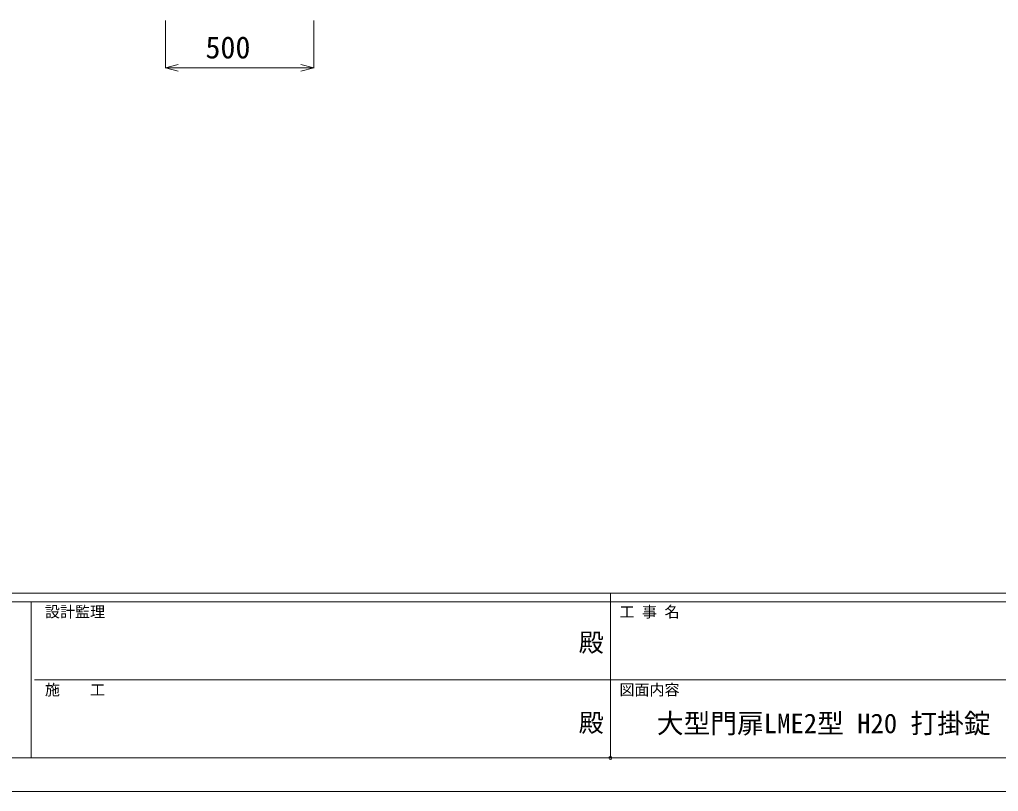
# Model space of a CAD drawing. Units: millimetres, scale not verified. Extents: x -6116 to 6499, y -4320 to 4590.
# Drawn here: x -1806 to 1490, y -4320 to -1723 of the extents above; entities that cross this region are included whole.
import ezdxf
from ezdxf.enums import TextEntityAlignment as Align

# ---------------------------------------------------------------- set-up
doc = ezdxf.new("R2010")
doc.units = ezdxf.units.MM
doc.header["$LTSCALE"] = 20
doc.header["$PDMODE"] = 32
doc.header["$PDSIZE"] = 10
doc.layers.add('0-0_0', color=7, linetype='Continuous', lineweight=9)
doc.layers.add('0-F', color=7, linetype='Continuous', lineweight=9)
doc.styles.add('ＭＳ ゴシック', font='')
doc.styles.get('ＭＳ ゴシック').set_extended_font_data('MS Gothic')

msp = doc.modelspace()

# ---------------------------------------------------------------- linework, layer by layer
at = {"layer": '0-0_0'}
for p, q in [((-1314.79, -1726.14), (-1314.79, -1886.09)), ((-814.79, -1726.14), (-814.79, -1886.09)), ((-1314.79, -1885.49), (-1271.32, -1873.84)), ((-814.79, -1885.49), (-858.25, -1873.84)), ((-1314.79, -1885.49), (-814.79, -1885.49)), ((-1314.79, -1885.49), (-1271.32, -1897.13)), ((-814.79, -1885.49), (-858.25, -1897.13))]:
    msp.add_line(p, q, dxfattribs=at)
at = {"layer": '0-F'}
for p, q in [((6033.74, -3652.64), (-5666.26, -3652.64)), ((183.74, -3652.64), (183.74, -4207.64)), ((-1766.26, -3682.64), (-5666.26, -3682.64)), ((-1766.26, -3682.64), (-1766.26, -4207.64)), ((183.74, -3682.64), (-1766.26, -3682.64)), ((2133.74, -3682.64), (183.74, -3682.64)), ((-1755.01, -3945.14), (183.74, -3945.14)), ((183.74, -3945.14), (2133.74, -3945.14)), ((-5666.26, -4207.64), (-1766.26, -4207.64)), ((-1766.26, -4207.64), (183.74, -4207.64)), ((183.74, -4207.64), (2133.74, -4207.64))]:
    msp.add_line(p, q, dxfattribs=at)
msp.add_lwpolyline([(-6116.29, -4320.14), (6498.71, -4320.14), (6498.71, 4589.86), (-6116.29, 4589.86)], close=True, dxfattribs=at)
msp.add_point((183.74, -4207.64), dxfattribs=at)

# ---------------------------------------------------------------- texts
at = {"layer": '0-0_0', "style": 'ＭＳ ゴシック'}
for s, height, p in [('500', 74.23, (-1179.73, -1876.11)), ('大型門扉LME2型 H20 打掛錠', 65.98, (340.07, -4144.13))]:
    msp.add_text(s, height=height, dxfattribs=at).set_placement(p, align=Align.BOTTOM_LEFT)
at = {"layer": '0-F', "style": 'ＭＳ ゴシック'}
for s, height, p in [('設計監理', 37.12, (-1720.26, -3745.45)), ('工 事 名', 37.12, (214.12, -3745.45)), ('殿', 61.86, (76.96, -3868.57)), ('施\u3000\u3000工', 37.12, (-1720.26, -4007.95)), ('図面内容', 37.12, (214.12, -4007.95)), ('殿', 61.86, (76.96, -4138.57))]:
    msp.add_text(s, height=height, dxfattribs=at).set_placement(p, align=Align.BOTTOM_LEFT)

doc.saveas('drawing.dxf')
